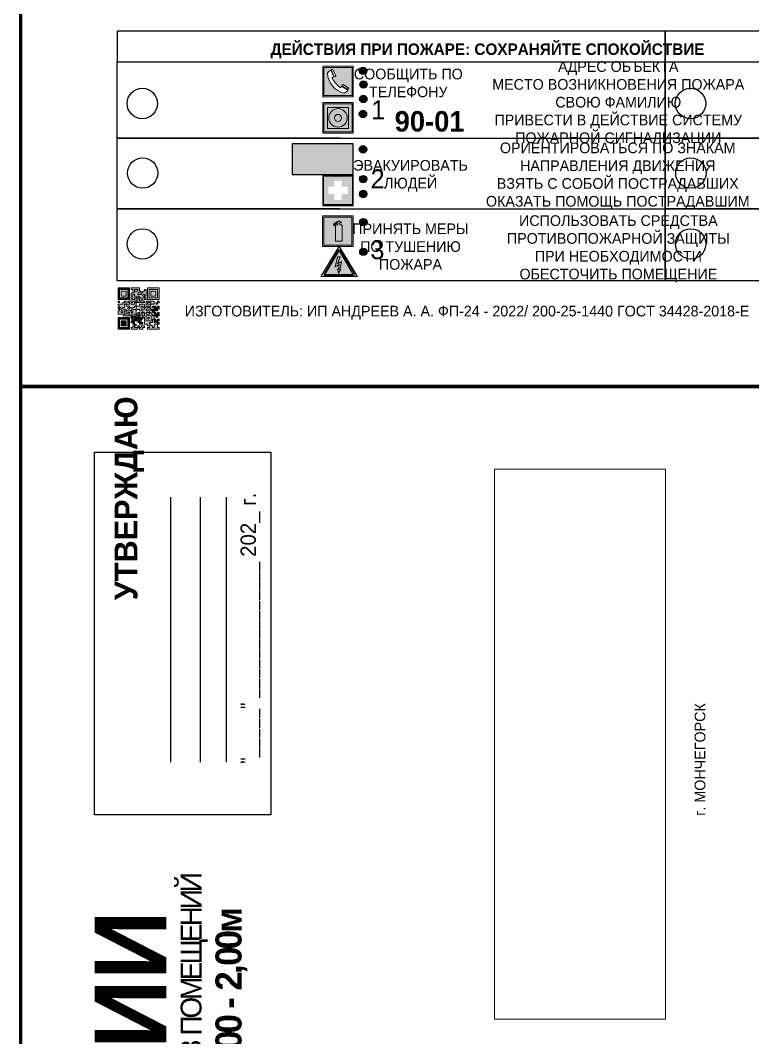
# Model space of a CAD drawing. Header units: millimetres. Extents: x 13114 to 67229, y 22859 to 38520.
# Drawn here: x 24049.7 to 24241.7, y 25289.4 to 25556 of the extents above; entities that cross this region are included whole.
import ezdxf

# ---------------------------------------------------------------- set-up
doc = ezdxf.new("R2010")
doc.units = ezdxf.units.MM
doc.styles.add('обычный', font='arial.ttf')
picture_1 = doc.add_image_def('image1.jpg', size_in_pixel=(337, 105))

# ---------------------------------------------------------------- blocks, each defined once
blk = doc.blocks.new('A$C3E6D3DDE')
at = {"lineweight": 5}
h = blk.add_hatch(color=40, dxfattribs=at)
h.paths.add_polyline_path([(24.1, 1.45), (16.46, -11.35), (31.74, -11.35)])
h.paths.add_polyline_path([(24.09, -0.46), (30.03, -10.41), (18.14, -10.41)], flags=16)
h.paths.add_polyline_path([(24.54, -3.08), (23.41, -6.02), (25.13, -5.01), (24.33, -8.5), (24.82, -8.27), (23.79, -9.86), (23.4, -8.04), (23.8, -8.43), (24.04, -6.29), (22.39, -7.25), (23.44, -3.08)], flags=0)
h = blk.add_hatch(color=256, dxfattribs=at)
h.paths.add_polyline_path([(24.37, 0.03, 0.567511), (23.82, 0.03), (17.59, -10.4, 0.582454), (17.86, -10.88), (30.32, -10.88, 0.582149), (30.6, -10.4)])
h.paths.add_polyline_path([(24.09, -0.46), (18.14, -10.41), (30.03, -10.41)], flags=16)
h.paths.add_polyline_path([(24.54, -3.08), (23.41, -6.02), (25.13, -5.01), (24.33, -8.5), (24.82, -8.27), (23.79, -9.86), (23.4, -8.04), (23.8, -8.43), (24.04, -6.29), (22.39, -7.25), (23.44, -3.08)], flags=0)
h = blk.add_hatch(color=40, dxfattribs=at)
h.paths.add_polyline_path([(24.09, -0.46), (18.14, -10.41), (30.03, -10.41)])
h.paths.add_polyline_path([(24.82, -8.27), (23.79, -9.86), (23.4, -8.04), (23.8, -8.43), (24.04, -6.29), (22.39, -7.25), (23.44, -3.08), (24.54, -3.08), (23.41, -6.02), (25.13, -5.01), (24.33, -8.5)], flags=16)
at = {"color": 40, "lineweight": 5}
for p, q in [((16.46, -11.35), (24.1, 1.45)), ((24.1, 1.45), (31.74, -11.35))]:
    blk.add_line(p, q, dxfattribs=at)
at = {"lineweight": 5}
for p, q in [((17.59, -10.4), (23.82, 0.03)), ((24.37, 0.03), (30.6, -10.4)), ((18.14, -10.41), (24.09, -0.46)), ((23.44, -3.08), (22.39, -7.25)), ((23.41, -6.02), (24.54, -3.08)), ((24.54, -3.08), (23.44, -3.08)), ((24.09, -0.46), (30.03, -10.41)), ((22.39, -7.25), (24.04, -6.29)), ((23.8, -8.43), (23.4, -8.04)), ((23.4, -8.04), (23.79, -9.86)), ((25.13, -5.01), (23.41, -6.02)), ((23.79, -9.86), (24.82, -8.27)), ((24.04, -6.29), (23.8, -8.43)), ((24.33, -8.5), (25.13, -5.01)), ((24.82, -8.27), (24.33, -8.5)), ((17.86, -10.88), (30.32, -10.88)), ((18.14, -10.41), (30.03, -10.41))]:
    blk.add_line(p, q, dxfattribs=at)
at = {"color": 50, "lineweight": 5}
blk.add_line((31.74, -11.35), (16.46, -11.35), dxfattribs=at)
blk = doc.blocks.new('QR')
at = {"lineweight": 0}
h = blk.add_hatch(color=256, dxfattribs=at)
h.dxf.hatch_style = 1
h.paths.add_polyline_path([(9241.16, 2687.38), (9242.01, 2687.38), (9242.01, 2687.83), (9241.59, 2687.83), (9241.59, 2688.68), (9239.45, 2688.68), (9239.45, 2688.25), (9239.86, 2688.25), (9239.86, 2687.83), (9240.29, 2687.83), (9240.29, 2688.25), (9241.16, 2688.25), (9241.16, 2687.83), (9240.29, 2687.83), (9240.29, 2687.38), (9239.45, 2687.38), (9239.45, 2685.22), (9238.57, 2685.22), (9238.57, 2684.8), (9239.02, 2684.8), (9239.02, 2684.37), (9238.13, 2684.37), (9238.13, 2683.92), (9239.02, 2683.92), (9239.02, 2683.5), (9239.44, 2683.5), (9239.44, 2682.64), (9239.87, 2682.64), (9239.87, 2682.18), (9239.44, 2682.18), (9239.44, 2682.64), (9238.13, 2682.64), (9238.13, 2681.76), (9237.71, 2681.76), (9237.71, 2682.64), (9238.13, 2682.64), (9238.13, 2683.07), (9237.27, 2683.07), (9237.27, 2683.51), (9237.71, 2683.51), (9237.71, 2684.37), (9238.13, 2684.37), (9238.13, 2685.22), (9237.71, 2685.22), (9237.71, 2684.8), (9237.28, 2684.8), (9237.28, 2684.38), (9235.98, 2684.38), (9235.98, 2683.92), (9236.4, 2683.92), (9236.4, 2683.49), (9236.84, 2683.49), (9236.84, 2683.07), (9236.4, 2683.07), (9236.4, 2682.64), (9235.98, 2682.64), (9235.98, 2681.76), (9237.29, 2681.76), (9237.29, 2681.33), (9239.43, 2681.33), (9239.43, 2681.76), (9240.74, 2681.76), (9240.74, 2683.05), (9239.87, 2683.05), (9239.87, 2683.5), (9240.29, 2683.5), (9240.29, 2683.91), (9240.74, 2683.91), (9240.74, 2684.81), (9240.29, 2684.81), (9240.29, 2684.79), (9240.29, 2684.37), (9239.45, 2684.37), (9239.45, 2684.8), (9239.87, 2684.8), (9239.87, 2685.21), (9240.74, 2685.21), (9240.74, 2686.1), (9240.29, 2686.1), (9240.29, 2685.64), (9239.86, 2685.64), (9239.86, 2686.95), (9240.29, 2686.95), (9240.29, 2686.52), (9240.74, 2686.52), (9240.74, 2686.1), (9241.16, 2686.1), (9241.16, 2686.53), (9241.59, 2686.53), (9241.59, 2686.1), (9242.02, 2686.1), (9242.02, 2685.21), (9241.59, 2685.21), (9241.59, 2686.1), (9241.16, 2686.1), (9241.16, 2685.21), (9240.74, 2685.21), (9240.74, 2684.81), (9242.89, 2684.81), (9242.89, 2685.22), (9242.47, 2685.22), (9242.47, 2686.11), (9242.89, 2686.11), (9242.89, 2686.52), (9242.46, 2686.52), (9242.46, 2686.95), (9242.89, 2686.95), (9242.89, 2686.52), (9243.32, 2686.52), (9243.32, 2688.26), (9242.9, 2688.26), (9242.9, 2687.83), (9242.47, 2687.83), (9242.47, 2687.38), (9242.01, 2687.38), (9242.01, 2686.94), (9241.16, 2686.94)])
h.paths.add_polyline_path([(9239.02, 2682.18), (9239.02, 2681.76), (9238.54, 2681.76), (9238.54, 2682.18)], flags=16)
h.paths.add_polyline_path([(9237.27, 2682.65), (9237.27, 2682.19), (9236.83, 2682.19), (9236.83, 2682.65)], flags=16)
h = blk.add_hatch(color=256, dxfattribs=at)
h.dxf.hatch_style = 1
h.paths.add_polyline_path([(9238.15, 2687.83), (9236.83, 2687.83), (9236.83, 2686.52), (9238.15, 2686.52)], flags=0)
h.paths.add_polyline_path([(9239.01, 2685.65), (9239.01, 2688.68), (9235.98, 2688.68), (9235.98, 2685.65)])
h.paths.add_polyline_path([(9236.41, 2686.1), (9236.41, 2688.26), (9238.56, 2688.26), (9238.56, 2686.1)], flags=16)
h.paths.add_polyline_path([(9236.83, 2686.52), (9236.83, 2687.83), (9238.15, 2687.83), (9238.15, 2686.52)], flags=0)
h = blk.add_hatch(color=256, dxfattribs=at)
h.dxf.hatch_style = 1
h.paths.add_polyline_path([(9238.15, 2686.52), (9238.15, 2687.83), (9236.83, 2687.83), (9236.83, 2686.52)])
h.paths.add_polyline_path([(9245.91, 2686.52), (9245.91, 2687.83), (9244.59, 2687.83), (9244.59, 2686.52)], flags=0)
h.paths.add_polyline_path([(9246.77, 2685.65), (9246.77, 2688.68), (9243.74, 2688.68), (9243.74, 2685.65)])
h.paths.add_polyline_path([(9244.17, 2686.1), (9244.17, 2688.26), (9246.32, 2688.26), (9246.32, 2686.1)], flags=16)
h.paths.add_polyline_path([(9244.59, 2686.52), (9244.59, 2687.83), (9245.91, 2687.83), (9245.91, 2686.52)], flags=0)
h = blk.add_hatch(color=256, dxfattribs=at)
h.dxf.hatch_style = 1
h.paths.add_polyline_path([(9243.32, 2686.11), (9242.89, 2686.11), (9242.89, 2685.64), (9243.32, 2685.64)])
h.paths.add_polyline_path([(9239.02, 2683.07), (9239.02, 2683.5), (9238.56, 2683.5), (9238.56, 2683.07)])
h.paths.add_polyline_path([(9236.4, 2684.8), (9236.4, 2685.22), (9235.98, 2685.22), (9235.98, 2684.8)])
h.paths.add_polyline_path([(9236.4, 2683.07), (9236.4, 2683.49), (9235.98, 2683.49), (9235.98, 2683.07)])
h = blk.add_hatch(color=256, dxfattribs=at)
h.dxf.hatch_style = 1
h.paths.add_polyline_path([(9240.75, 2681.76), (9240.75, 2681.35), (9241.17, 2681.35), (9241.17, 2681.76)])
h.paths.add_polyline_path([(9241.6, 2682.18), (9241.17, 2682.18), (9241.17, 2681.76), (9241.6, 2681.76)])
h.paths.add_polyline_path([(9242.47, 2681.34), (9242.47, 2682.19), (9242.02, 2682.19), (9242.02, 2681.76), (9241.6, 2681.76), (9241.6, 2681.34)])
h.paths.add_polyline_path([(9239.87, 2678.3), (9239.44, 2678.3), (9239.44, 2677.89), (9241.17, 2677.89), (9241.17, 2678.3), (9240.28, 2678.3), (9240.28, 2678.73), (9239.87, 2678.73)])
h.paths.add_polyline_path([(9240.75, 2678.73), (9240.75, 2679.19), (9240.28, 2679.19), (9240.28, 2678.73)])
h.paths.add_polyline_path([(9241.6, 2678.73), (9241.17, 2678.73), (9241.17, 2678.3), (9241.6, 2678.3)])
h.paths.add_polyline_path([(9242.02, 2678.3), (9241.6, 2678.3), (9241.6, 2677.89), (9242.48, 2677.89), (9242.48, 2678.31), (9242.9, 2678.31), (9242.9, 2678.73), (9242.02, 2678.73)])
h.paths.add_polyline_path([(9246.36, 2684.37), (9246.36, 2684.79), (9245.93, 2684.79), (9245.93, 2684.37)])
h.paths.add_polyline_path([(9246.78, 2685.2), (9246.36, 2685.2), (9246.36, 2684.79), (9246.78, 2684.79)])
h.paths.add_polyline_path([(9245.91, 2687.83), (9244.59, 2687.83), (9244.59, 2686.52), (9245.91, 2686.52)])
h = blk.add_hatch(color=256, dxfattribs=at)
h.dxf.hatch_style = 1
h.paths.add_polyline_path([(9243.32, 2682.64), (9243.32, 2683.07), (9244.62, 2683.07), (9244.62, 2684.37), (9243.74, 2684.37), (9243.74, 2684.8), (9244.62, 2684.8), (9244.62, 2684.37), (9245.48, 2684.37), (9245.48, 2685.22), (9243.32, 2685.22), (9243.32, 2683.5), (9242.89, 2683.5), (9242.89, 2683.06), (9242.01, 2683.06), (9242.01, 2683.91), (9242.47, 2683.91), (9242.47, 2683.5), (9242.89, 2683.5), (9242.89, 2684.38), (9241.59, 2684.38), (9241.59, 2683.91), (9240.74, 2683.91), (9240.74, 2683.05), (9241.59, 2683.05), (9241.59, 2682.64), (9242.47, 2682.64), (9242.47, 2682.19), (9242.91, 2682.19), (9242.91, 2681.34), (9242.48, 2681.34), (9242.48, 2680.91), (9242.91, 2680.91), (9242.91, 2679.17), (9243.75, 2679.17), (9243.75, 2678.73), (9244.2, 2678.73), (9244.2, 2678.3), (9243.75, 2678.3), (9243.75, 2677.88), (9246.78, 2677.88), (9246.78, 2678.3), (9246.35, 2678.3), (9246.35, 2679.19), (9245.48, 2679.19), (9245.48, 2678.31), (9245.05, 2678.31), (9245.05, 2678.73), (9244.62, 2678.73), (9244.62, 2679.19), (9244.2, 2679.19), (9244.2, 2679.61), (9245.05, 2679.61), (9245.05, 2680.46), (9245.48, 2680.46), (9245.48, 2681.34), (9245.04, 2681.34), (9245.04, 2681.76), (9244.63, 2681.76), (9244.63, 2682.19), (9244.21, 2682.19), (9244.21, 2681.76), (9243.32, 2681.76), (9243.32, 2682.19), (9244.21, 2682.19), (9244.21, 2682.64)])
h.paths.add_polyline_path([(9243.75, 2683.49), (9243.75, 2683.92), (9244.21, 2683.92), (9244.21, 2683.49)], flags=16)
h.paths.add_polyline_path([(9243.32, 2681.34), (9244.63, 2681.34), (9244.63, 2680.04), (9243.32, 2680.04)], flags=16)
h.paths.add_polyline_path([(9243.76, 2680.89), (9244.18, 2680.89), (9244.18, 2680.48), (9243.76, 2680.48)], flags=0)
h = blk.add_hatch(color=256, dxfattribs=at)
h.dxf.hatch_style = 1
h.paths.add_polyline_path([(9246.36, 2683.07), (9246.78, 2683.07), (9246.78, 2683.92), (9246.36, 2683.92), (9246.36, 2683.49), (9245.92, 2683.49), (9245.92, 2683.92), (9245.06, 2683.92), (9245.06, 2683.49), (9245.48, 2683.49), (9245.48, 2683.07), (9244.62, 2683.07), (9244.62, 2682.65), (9245.05, 2682.65), (9245.05, 2682.18), (9245.48, 2682.18), (9245.48, 2682.65), (9246.36, 2682.65)])
h.paths.add_polyline_path([(9246.78, 2682.18), (9246.36, 2682.18), (9246.36, 2681.75), (9245.92, 2681.75), (9245.92, 2682.18), (9245.48, 2682.18), (9245.48, 2681.34), (9245.48, 2681.34), (9245.94, 2681.34), (9245.94, 2680.91), (9246.36, 2680.91), (9246.36, 2681.34), (9246.78, 2681.34)])
h = blk.add_hatch(color=256, dxfattribs=at)
h.dxf.hatch_style = 1
h.paths.add_polyline_path([(9235.98, 2680.9), (9235.98, 2677.86), (9239.02, 2677.86), (9239.02, 2680.9)])
h.paths.add_polyline_path([(9238.57, 2680.48), (9238.57, 2678.32), (9236.41, 2678.32), (9236.41, 2680.48)], flags=16)
h.paths.add_polyline_path([(9238.15, 2680.05), (9238.15, 2678.74), (9236.83, 2678.74), (9236.83, 2680.05)], flags=0)
h = blk.add_hatch(color=256, dxfattribs=at)
h.dxf.hatch_style = 1
h.paths.add_polyline_path([(9242.02, 2680.46), (9242.48, 2680.46), (9242.48, 2680.91), (9241.58, 2680.91), (9241.58, 2681.35), (9241.17, 2681.35), (9241.17, 2680.91), (9240.75, 2680.91), (9240.75, 2681.33), (9239.43, 2681.33), (9239.43, 2680.46), (9239.86, 2680.46), (9239.86, 2680.92), (9240.3, 2680.92), (9240.3, 2680.46), (9239.86, 2680.46), (9239.86, 2680.04), (9239.44, 2680.04), (9239.44, 2679.62), (9239.86, 2679.62), (9239.86, 2679.19), (9240.29, 2679.19), (9240.29, 2680.03), (9241.18, 2680.03), (9241.18, 2680.47), (9241.6, 2680.47), (9241.6, 2680.03), (9241.18, 2680.03), (9241.18, 2679.61), (9241.6, 2679.61), (9241.6, 2679.19), (9242.47, 2679.19), (9242.47, 2679.6), (9242.02, 2679.6)])
h = blk.add_hatch(color=256, dxfattribs=at)
h.dxf.hatch_style = 1
h.paths.add_polyline_path([(9244.18, 2680.48), (9244.18, 2680.89), (9243.76, 2680.89), (9243.76, 2680.48)])
h = blk.add_hatch(color=256, dxfattribs=at)
h.dxf.hatch_style = 1
h.paths.add_polyline_path([(9245.93, 2680.04), (9245.93, 2680.46), (9245.48, 2680.46), (9245.48, 2679.62), (9246.35, 2679.62), (9246.35, 2680.04)])
h.paths.add_polyline_path([(9246.78, 2680.04), (9246.78, 2680.46), (9246.35, 2680.46), (9246.35, 2680.04)])
h.paths.add_polyline_path([(9246.78, 2679.18), (9246.78, 2679.62), (9246.35, 2679.62), (9246.35, 2679.18)])
h = blk.add_hatch(color=256, dxfattribs=at)
h.dxf.hatch_style = 1
h.paths.add_polyline_path([(9238.15, 2680.05), (9236.83, 2680.05), (9236.83, 2678.74), (9238.15, 2678.74)])
for points in [[(9237.71, 2685.22), (9238.13, 2685.22), (9238.13, 2684.37), (9237.71, 2684.37), (9237.71, 2683.51), (9237.27, 2683.51), (9237.27, 2683.07), (9238.13, 2683.07), (9238.13, 2682.64), (9237.71, 2682.64), (9237.71, 2681.76), (9238.13, 2681.76), (9238.13, 2682.64), (9239.44, 2682.64), (9239.44, 2683.5), (9239.02, 2683.5), (9239.02, 2683.07), (9238.56, 2683.07), (9238.56, 2683.5), (9239.02, 2683.5), (9239.02, 2683.92), (9238.13, 2683.92), (9238.13, 2684.37), (9239.02, 2684.37), (9239.02, 2684.8), (9238.57, 2684.8), (9238.57, 2685.22), (9239.45, 2685.22), (9239.45, 2687.38), (9240.29, 2687.38), (9240.29, 2687.83), (9239.86, 2687.83), (9239.86, 2688.25), (9239.45, 2688.25), (9239.45, 2688.68), (9241.59, 2688.68), (9241.59, 2687.83), (9242.01, 2687.83), (9242.01, 2687.38), (9242.47, 2687.38), (9242.47, 2687.83), (9242.9, 2687.83), (9242.9, 2688.26), (9243.32, 2688.26), (9243.32, 2686.52), (9242.89, 2686.52), (9242.89, 2686.11), (9243.32, 2686.11), (9243.32, 2685.64), (9242.89, 2685.64), (9242.89, 2686.11), (9242.47, 2686.11), (9242.47, 2685.22), (9242.89, 2685.22), (9242.89, 2684.81), (9240.74, 2684.81), (9240.74, 2683.91), (9241.59, 2683.91), (9241.59, 2684.38), (9242.89, 2684.38), (9242.89, 2683.5), (9242.47, 2683.5), (9242.47, 2683.91), (9242.01, 2683.91), (9242.01, 2683.06), (9242.89, 2683.06), (9242.89, 2683.5), (9243.32, 2683.5), (9243.32, 2685.22), (9245.48, 2685.22), (9245.48, 2684.37), (9244.62, 2684.37), (9244.62, 2683.07), (9245.48, 2683.07), (9245.48, 2683.49), (9245.06, 2683.49), (9245.06, 2683.92), (9245.92, 2683.92), (9245.92, 2683.49), (9246.36, 2683.49), (9246.36, 2683.92), (9246.78, 2683.92), (9246.78, 2683.07), (9246.36, 2683.07), (9246.36, 2682.65), (9245.48, 2682.65), (9245.48, 2682.18), (9245.92, 2682.18), (9245.92, 2681.75), (9246.36, 2681.75), (9246.36, 2682.18), (9246.78, 2682.18), (9246.78, 2681.34), (9246.36, 2681.34), (9246.36, 2680.91), (9245.94, 2680.91), (9245.94, 2681.34), (9245.48, 2681.34), (9245.48, 2680.46), (9245.93, 2680.46), (9245.93, 2680.04), (9246.35, 2680.04), (9246.35, 2680.46), (9246.78, 2680.46), (9246.78, 2680.04), (9246.78, 2680.04), (9246.35, 2680.04), (9246.35, 2679.62), (9246.78, 2679.62), (9246.78, 2679.18), (9246.35, 2679.18), (9246.35, 2678.3), (9246.78, 2678.3), (9246.78, 2677.88), (9243.75, 2677.88), (9243.75, 2678.3), (9244.2, 2678.3), (9244.2, 2678.73), (9243.75, 2678.73), (9243.75, 2679.17), (9242.91, 2679.17), (9242.91, 2680.91), (9242.48, 2680.91), (9242.48, 2680.46), (9242.02, 2680.46), (9242.02, 2679.6), (9242.47, 2679.6), (9242.47, 2679.19), (9241.6, 2679.19), (9241.6, 2679.61), (9241.18, 2679.61), (9241.18, 2680.03), (9240.29, 2680.03), (9240.29, 2679.19), (9240.75, 2679.19), (9240.75, 2678.73), (9240.28, 2678.73), (9240.28, 2678.3), (9241.17, 2678.3), (9241.17, 2678.73), (9241.6, 2678.73), (9241.6, 2678.3), (9242.02, 2678.3), (9242.02, 2678.73), (9242.9, 2678.73), (9242.9, 2678.31), (9242.48, 2678.31), (9242.48, 2677.89), (9241.6, 2677.89), (9241.6, 2678.3), (9241.17, 2678.3), (9241.17, 2677.89), (9239.44, 2677.89), (9239.44, 2678.3), (9239.87, 2678.3), (9239.87, 2678.73), (9240.28, 2678.73), (9240.28, 2679.19), (9240.29, 2679.19), (9239.86, 2679.19), (9239.86, 2679.62), (9239.44, 2679.62), (9239.44, 2680.04), (9239.86, 2680.04), (9239.86, 2680.46), (9239.43, 2680.46), (9239.43, 2681.33), (9237.29, 2681.33), (9237.29, 2681.76), (9235.98, 2681.76), (9235.98, 2682.64), (9236.4, 2682.64), (9236.4, 2683.07), (9235.98, 2683.07), (9235.98, 2683.49), (9236.4, 2683.49), (9236.4, 2683.92), (9235.98, 2683.92), (9235.98, 2684.38), (9237.28, 2684.38), (9237.28, 2684.8), (9237.71, 2684.8), (9237.71, 2685.22), (9237.92, 2685.22)], [(9240.74, 2686.1), (9240.74, 2686.52), (9240.29, 2686.52), (9240.29, 2686.95), (9239.86, 2686.95), (9239.86, 2685.64), (9240.29, 2685.64), (9240.29, 2686.1), (9240.74, 2686.1), (9240.74, 2686.52)], [(9240.74, 2683.05), (9240.74, 2681.76), (9239.43, 2681.76), (9239.43, 2681.33), (9240.75, 2681.33), (9240.75, 2681.35), (9240.75, 2680.91), (9241.17, 2680.91), (9241.17, 2681.35), (9241.58, 2681.35), (9241.58, 2680.91), (9242.48, 2680.91), (9242.48, 2681.34), (9242.91, 2681.34), (9242.91, 2682.19), (9242.47, 2682.19), (9242.47, 2682.64), (9241.59, 2682.64), (9241.59, 2683.05), (9240.74, 2683.05)], [(9240.74, 2685.21), (9239.87, 2685.21), (9239.87, 2684.8), (9239.45, 2684.8), (9239.45, 2684.37), (9240.29, 2684.37), (9240.29, 2684.79), (9240.29, 2684.81), (9240.74, 2684.81), (9240.74, 2685.21), (9239.87, 2685.21)], [(9240.74, 2683.91), (9240.29, 2683.91), (9240.29, 2683.5), (9239.87, 2683.5), (9239.87, 2683.05), (9240.74, 2683.05), (9240.74, 2683.91)], [(9244.62, 2683.07), (9243.32, 2683.07), (9243.32, 2682.64), (9244.21, 2682.64), (9244.21, 2682.19), (9243.32, 2682.19), (9243.32, 2681.76), (9244.21, 2681.76), (9244.21, 2682.19), (9244.63, 2682.19), (9244.63, 2681.76), (9245.04, 2681.76), (9245.04, 2681.34), (9245.48, 2681.34)], [(9244.62, 2684.37), (9244.62, 2684.8), (9243.74, 2684.8), (9243.74, 2684.37), (9244.62, 2684.37)], [(9245.48, 2682.18), (9245.05, 2682.18), (9245.05, 2682.65), (9244.62, 2682.65), (9244.62, 2683.07)], [(9239.86, 2680.46), (9239.86, 2680.92), (9240.3, 2680.92), (9240.3, 2680.46), (9239.86, 2680.46)], [(9241.6, 2681.76), (9242.02, 2681.76), (9242.02, 2682.19), (9242.47, 2682.19), (9242.47, 2681.34), (9241.6, 2681.34), (9241.6, 2681.76)], [(9245.48, 2680.46), (9245.05, 2680.46), (9245.05, 2679.61), (9244.2, 2679.61), (9244.2, 2679.19), (9244.62, 2679.19), (9244.62, 2678.73), (9245.05, 2678.73), (9245.05, 2678.31), (9245.48, 2678.31), (9245.48, 2679.19), (9246.35, 2679.19), (9246.35, 2679.07)], [(9245.48, 2682.18), (9245.48, 2681.34)], [(9246.35, 2679.62), (9245.48, 2679.62), (9245.48, 2680.46)], [(9245.48, 2680.46), (9245.48, 2679.62), (9246.35, 2679.62), (9246.35, 2680.04), (9245.93, 2680.04), (9245.93, 2680.46), (9245.48, 2680.46), (9245.48, 2679.62)], [(9246.35, 2679.62), (9246.35, 2679.18)]]:
    blk.add_lwpolyline(points, dxfattribs=at)
for points in [[(9235.98, 2685.65), (9239.01, 2685.65), (9239.01, 2688.68), (9235.98, 2688.68)], [(9236.41, 2688.26), (9238.56, 2688.26), (9238.56, 2686.1), (9236.41, 2686.1)], [(9240.29, 2687.83), (9241.16, 2687.83), (9241.16, 2688.25), (9240.29, 2688.25)], [(9240.29, 2688.25), (9241.16, 2688.25), (9241.16, 2687.83), (9240.29, 2687.83)], [(9243.74, 2685.65), (9246.77, 2685.65), (9246.77, 2688.68), (9243.74, 2688.68)], [(9244.17, 2688.26), (9246.32, 2688.26), (9246.32, 2686.1), (9244.17, 2686.1)], [(9236.83, 2687.83), (9238.15, 2687.83), (9238.15, 2686.52), (9236.83, 2686.52)], [(9241.16, 2686.1), (9240.74, 2686.1), (9240.74, 2685.21), (9241.16, 2685.21)], [(9242.01, 2687.38), (9241.16, 2687.38), (9241.16, 2686.94), (9242.01, 2686.94)], [(9241.16, 2687.38), (9242.01, 2687.38), (9242.01, 2686.94), (9241.16, 2686.94)], [(9241.16, 2686.53), (9241.59, 2686.53), (9241.59, 2686.1), (9241.16, 2686.1)], [(9241.59, 2686.1), (9242.02, 2686.1), (9242.02, 2685.21), (9241.59, 2685.21)], [(9242.89, 2686.52), (9242.46, 2686.52), (9242.46, 2686.95), (9242.89, 2686.95)], [(9244.59, 2687.83), (9245.91, 2687.83), (9245.91, 2686.52), (9244.59, 2686.52)], [(9235.98, 2684.8), (9236.4, 2684.8), (9236.4, 2685.22), (9235.98, 2685.22)], [(9236.4, 2683.07), (9236.84, 2683.07), (9236.84, 2683.49), (9236.4, 2683.49)], [(9243.75, 2683.92), (9244.21, 2683.92), (9244.21, 2683.49), (9243.75, 2683.49)], [(9245.93, 2684.79), (9246.36, 2684.79), (9246.36, 2684.37), (9245.93, 2684.37)], [(9246.36, 2685.2), (9246.78, 2685.2), (9246.78, 2684.79), (9246.36, 2684.79)], [(9235.98, 2677.86), (9239.02, 2677.86), (9239.02, 2680.9), (9235.98, 2680.9)], [(9236.41, 2680.48), (9238.57, 2680.48), (9238.57, 2678.32), (9236.41, 2678.32)], [(9236.83, 2682.19), (9237.27, 2682.19), (9237.27, 2682.65), (9236.83, 2682.65)], [(9238.54, 2682.18), (9239.02, 2682.18), (9239.02, 2681.76), (9238.54, 2681.76)], [(9239.44, 2682.64), (9239.87, 2682.64), (9239.87, 2682.18), (9239.44, 2682.18)], [(9240.75, 2681.76), (9241.17, 2681.76), (9241.17, 2681.35), (9240.75, 2681.35)], [(9241.17, 2682.18), (9241.6, 2682.18), (9241.6, 2681.76), (9241.17, 2681.76)], [(9241.18, 2680.03), (9241.6, 2680.03), (9241.6, 2680.47), (9241.18, 2680.47)], [(9243.32, 2680.04), (9244.63, 2680.04), (9244.63, 2681.34), (9243.32, 2681.34)], [(9243.76, 2680.89), (9244.18, 2680.89), (9244.18, 2680.48), (9243.76, 2680.48)], [(9236.83, 2680.05), (9238.15, 2680.05), (9238.15, 2678.74), (9236.83, 2678.74)]]:
    blk.add_lwpolyline(points, close=True, dxfattribs=at)
blk = doc.blocks.new('A$C456E1F9C')
at = {"lineweight": 5}
h = blk.add_hatch(color=242, dxfattribs=at)
h.paths.add_polyline_path([(0.51, -1.47), (0.51, -13.26), (12.29, -13.26), (12.29, -1.47)])
h.paths.add_polyline_path([(5.42, -4.95, -0.254479), (4.78, -5.4), (3.52, -2.53, -0.209735), (4.23, -2.4)], flags=16)
h.paths.add_polyline_path([(8.53, -8.6), (10.87, -10.17), (10.54, -10.76), (8.03, -9.13, -0.192251)], flags=16)
h.paths.add_polyline_path([(4.61, -5.49, 0.005518), (3.87, -5.72, 0.128647), (7.49, -10.01, 0.00809), (7.83, -9.33), (10.47, -10.97, -0.16736), (8.99, -12.25, -0.327862), (1.95, -3.95, -0.166952), (3.36, -2.62)], flags=16)
at = {"color": 242, "lineweight": 5}
for p, q in [((0, -13.77), (0, -0.97)), ((12.8, -0.97), (0, -0.97)), ((4.61, -5.49), (3.36, -2.62)), ((3.52, -2.53), (4.78, -5.4)), ((4.23, -2.4), (5.42, -4.95)), ((12.8, -13.77), (12.8, -0.97)), ((7.83, -9.33), (10.47, -10.97)), ((8.03, -9.13), (10.54, -10.76)), ((10.81, -10.12), (8.53, -8.6)), ((10.54, -10.76), (10.8, -10.3)), ((10.8, -10.3), (10.81, -10.12)), ((0, -13.77), (12.8, -13.77))]:
    blk.add_line(p, q, dxfattribs=at)
blk.add_lwpolyline([(0.51, -1.47), (12.29, -1.47), (12.29, -13.26), (0.51, -13.26)], close=True, dxfattribs=at)
for centre, radius, start, end in [((4.59, -5.34), 2.99, 114.2845, 152.1974), ((11.12, -3.31), 9.19, 183.9915, 256.6009), ((4.02, -3.27), 0.891, 76.3284, 123.7092), ((14.98, -39.1), 35.17, 107.1487, 108.4135), ((13.86, -0.94), 11.08, 205.5536, 234.8762), ((4.68, -4.59), 0.824, 276.9621, 334.0723), ((-13.31, 0.8), 23.44, 332.5487, 334.4027), ((8.94, -9.5), 0.989, 114.4092, 157.9388), ((7.87, -9.46), 3, 291.9291, 329.9329)]:
    blk.add_arc(centre, radius, start, end, dxfattribs=at)
blk = doc.blocks.new('A$C54414219')
at = {"true_color": 0xffffff}
h = blk.add_hatch(color=7, dxfattribs=at)
h.paths.add_polyline_path([(2.39, -9.45), (2.39, -18.3), (11.23, -18.3), (11.23, -9.45)], flags=0)
h.paths.add_polyline_path([(10.71, -13.87, -1), (2.92, -13.87, -1)], flags=0)
h.paths.add_polyline_path([(8.3, -13.87, -1), (5.33, -13.87, -1)], flags=0)
h.paths.add_polyline_path([(0.41, -7.47), (0.41, -20.27), (13.21, -20.27), (13.21, -7.47)])
h.paths.add_polyline_path([(0.92, -19.77), (12.71, -19.77), (12.71, -7.98), (0.92, -7.98)], flags=16)
h.paths.add_polyline_path([(11.23, -9.45), (11.23, -18.3), (2.39, -18.3), (2.39, -9.45)], flags=0)
at = {"lineweight": 5}
h = blk.add_hatch(color=242, dxfattribs=at)
h.paths.add_polyline_path([(12.71, -7.98), (0.92, -7.98), (0.92, -19.77), (12.71, -19.77)])
h.paths.add_polyline_path([(11.23, -18.3), (2.39, -18.3), (2.39, -9.45), (11.23, -9.45)], flags=16)
h.paths.add_polyline_path([(10.71, -13.87, -1), (2.92, -13.87, -1)], flags=0)
h.paths.add_polyline_path([(8.3, -13.87, -1), (5.33, -13.87, -1)], flags=0)
at = {"true_color": 0xffffff}
h = blk.add_hatch(color=7, dxfattribs=at)
h.paths.add_polyline_path([(2.39, -9.45), (2.39, -18.3), (11.23, -18.3), (11.23, -9.45)])
h.paths.add_polyline_path([(10.71, -13.87, -1), (2.92, -13.87, -1)], flags=16)
h.paths.add_polyline_path([(8.3, -13.87, -1), (5.33, -13.87, -1)], flags=0)
at = {"lineweight": 5}
h = blk.add_hatch(color=242, dxfattribs=at)
h.paths.add_polyline_path([(2.92, -13.87, 1), (10.71, -13.87, 1)])
h.paths.add_polyline_path([(8.3, -13.87, -1), (5.33, -13.87, -1)], flags=16)
at = {"color": 242, "lineweight": 5}
for p, q in [((0.41, -20.27), (0.41, -7.47)), ((0.41, -7.47), (13.21, -7.47)), ((0.41, -7.47), (13.21, -7.47)), ((13.21, -20.27), (13.21, -7.47)), ((0.41, -20.27), (13.21, -20.27))]:
    blk.add_line(p, q, dxfattribs=at)
for points in [[(0.92, -7.98), (12.71, -7.98), (12.71, -19.77), (0.92, -19.77)], [(2.39, -9.45), (11.23, -9.45), (11.23, -18.3), (2.39, -18.3)]]:
    blk.add_lwpolyline(points, close=True, dxfattribs=at)
for radius in [3.89, 1.49]:
    blk.add_circle((6.81, -13.87), radius, dxfattribs=at)
blk = doc.blocks.new('A$C32E8229D')
at = {"true_color": 0xffffff}
blk.add_hatch(color=7, dxfattribs=at).paths.add_polyline_path([(0, 0), (0, -8), (16, -8), (16, 0)])
h = blk.add_hatch(color=126)
h.paths.add_polyline_path([(0.2, -0.2), (15.8, -0.2), (15.8, -7.8), (0.2, -7.8)])
h.paths.add_polyline_path([(13.49, -2.05), (12.08, -2.05), (11.37, -2.63, 0.162397), (11.29, -2.84), (11.29, -3.63), (10.35, -3.63), (10.35, -4.05), (11.68, -4.05), (11.68, -3.48), (12.26, -4.28), (11.29, -5.1), (11.29, -6.78), (11.85, -6.78), (11.85, -5.44), (12.8, -4.64), (12.8, -5.94), (14.46, -5.94), (14.46, -5.39), (13.45, -5.39), (13.45, -3.97), (12.46, -2.59), (13.15, -2.59), (13.69, -3.34), (14.18, -3)], flags=16)
h.paths.add_polyline_path([(10.74, -1.82, 1), (11.8, -1.82, 1)], flags=16)
h.paths.add_polyline_path([(9.39, -3.59), (5.99, -3.59), (6.56, -3.03), (5.91, -3.03), (5.1, -3.83), (5.91, -4.64), (6.56, -4.64), (5.99, -4.09), (9.39, -4.09)], flags=16)
h.paths.add_polyline_path([(4.29, -1.08), (1.72, -1.08), (1.72, -6.6), (4.29, -6.6)], flags=16)
at = {"color": 126}
blk.add_lwpolyline([(16, -8), (0, -8), (0, 0), (16, 0)], close=True, dxfattribs=at)
blk = doc.blocks.new('A$C18900ED3')
h = blk.add_hatch(color=126)
h.paths.add_polyline_path([(-0.18, -0.18), (-7.02, -0.18), (-7.02, -7.02), (-0.18, -7.02)])
h.paths.add_polyline_path([(-5.89, -4.46), (-5.89, -2.77), (-4.46, -2.77), (-4.46, -1.31), (-2.77, -1.31), (-2.77, -2.77), (-1.33, -2.77), (-1.33, -4.46), (-2.77, -4.46), (-2.77, -5.89), (-4.46, -5.89), (-4.46, -4.46)], flags=16)
at = {"color": 126}
for p, q in [((-7.2, 0), (-7.2, -7.2)), ((0, 0), (-7.2, 0)), ((0, -7.2), (0, 0)), ((-7.02, -7.02), (-7.02, -0.18)), ((-7.02, -0.18), (-0.18, -0.18)), ((-0.18, -0.18), (-0.18, -7.02)), ((-7.2, -7.2), (0, -7.2)), ((-0.18, -7.02), (-7.02, -7.02))]:
    blk.add_line(p, q, dxfattribs=at)
blk = doc.blocks.new('A$C3AD82952')
at = {"true_color": 0xf5f5ff}
h = blk.add_hatch(color=7, dxfattribs=at)
h.dxf.hatch_style = 1
h.paths.add_polyline_path([(8.21, 8.73, 0.414214), (7.89, 9.05), (7.22, 9.05), (7.22, 9.92), (7.59, 9.92, 1), (7.57, 10.36), (7.22, 10.36), (7.22, 10.6), (6.43, 10.6), (6.43, 10.36), (6.01, 10.36), (4.74, 9.59), (4.74, 8.69), (4.98, 8.73), (4.98, 9.26), (6.12, 9.91), (6.43, 9.91), (6.43, 9.05), (5.76, 9.05, 0.414214), (5.44, 8.73), (5.44, 2.2), (8.21, 2.2)], flags=0)
h.paths.add_polyline_path([(12.8, 12.8), (0, 12.8), (0, 0), (12.8, 0)])
h.paths.add_polyline_path([(0.51, 12.29), (12.29, 12.29), (12.29, 0.51), (0.51, 0.51)], flags=16)
h.paths.add_polyline_path([(4.74, 9.59), (6.01, 10.36), (6.43, 10.36), (6.43, 10.6), (7.22, 10.6), (7.22, 10.36), (7.59, 10.36, -0.94586), (7.59, 9.92), (7.22, 9.92), (7.22, 9.05), (7.89, 9.05, -0.414214), (8.21, 8.73), (8.21, 2.2), (5.44, 2.2), (5.44, 8.73, -0.414214), (5.76, 9.05), (6.43, 9.05), (6.43, 9.91), (6.12, 9.91), (4.98, 9.26), (4.98, 8.73), (4.74, 8.69)], flags=0)
h = blk.add_hatch(color=242)
h.dxf.hatch_style = 1
h.paths.add_polyline_path([(12.29, 12.29), (0.51, 12.29), (0.51, 0.51), (12.29, 0.51)])
h.paths.add_polyline_path([(4.74, 8.69), (4.74, 9.59), (6.01, 10.36), (6.43, 10.36), (6.43, 10.6), (7.22, 10.6), (7.22, 10.36), (7.59, 10.36, -0.94586), (7.59, 9.92), (7.22, 9.92), (7.22, 9.05), (7.89, 9.05, -0.414214), (8.21, 8.73), (8.21, 2.2), (5.44, 2.2), (5.44, 8.73, -0.414214), (5.76, 9.05), (6.43, 9.05), (6.43, 9.91), (6.12, 9.91), (4.98, 9.26), (4.98, 8.73)], flags=16)
h = blk.add_hatch(color=7, dxfattribs=at)
h.dxf.hatch_style = 1
h.paths.add_polyline_path([(8.21, 8.73, 0.414214), (7.89, 9.05), (7.22, 9.05), (7.22, 9.92), (7.59, 9.92, 1), (7.57, 10.36), (7.22, 10.36), (7.22, 10.6), (6.43, 10.6), (6.43, 10.36), (6.01, 10.36), (4.74, 9.59), (4.74, 8.69), (4.98, 8.73), (4.98, 9.26), (6.12, 9.91), (6.43, 9.91), (6.43, 9.05), (5.76, 9.05, 0.414214), (5.44, 8.73), (5.44, 2.2), (8.21, 2.2)])
at = {"color": 242, "lineweight": 5}
for p, q in [((0, 0), (0, 12.8)), ((0, 12.8), (12.8, 12.8)), ((6.01, 10.36), (4.74, 9.59)), ((4.74, 9.59), (4.74, 8.69)), ((4.74, 8.69), (4.98, 8.73)), ((4.98, 9.26), (6.12, 9.91)), ((4.98, 8.73), (4.98, 9.26)), ((5.44, 2.2), (5.44, 8.73)), ((5.76, 9.05), (6.43, 9.05)), ((6.01, 10.36), (6.43, 10.36)), ((6.12, 9.91), (6.43, 9.91)), ((7.22, 10.6), (6.43, 10.6)), ((6.43, 10.6), (6.43, 10.36)), ((6.43, 9.91), (6.43, 9.05)), ((7.22, 10.36), (7.22, 10.6)), ((7.59, 10.36), (7.22, 10.36)), ((7.22, 9.05), (7.22, 9.92)), ((7.59, 9.92), (7.22, 9.92)), ((7.89, 9.05), (7.22, 9.05)), ((8.21, 2.2), (8.21, 8.73)), ((12.8, 0), (12.8, 12.8)), ((0, 0), (12.8, 0)), ((5.44, 2.2), (8.21, 2.2))]:
    blk.add_line(p, q, dxfattribs=at)
blk.add_lwpolyline([(0.51, 12.29), (12.29, 12.29), (12.29, 0.51), (0.51, 0.51)], close=True, dxfattribs=at)
for centre, radius, start, end in [((5.76, 8.73), 0.32, 90, 180), ((7.58, 10.14), 0.223, 273.1875, 86.8125), ((7.89, 8.73), 0.32, 0, 90)]:
    blk.add_arc(centre, radius, start, end, dxfattribs=at)

msp = doc.modelspace()

# ---------------------------------------------------------------- hatches: boundary and pattern name
at = {"lineweight": 0}
h = msp.add_hatch(color=256, dxfattribs=at)
h.dxf.hatch_style = 1
h.paths.add_polyline_path([(24138.57, 25542.81, 1), (24140.5, 25542.81, 1)])
h = msp.add_hatch(color=256, dxfattribs=at)
h.dxf.hatch_style = 1
h.paths.add_polyline_path([(24138.67, 25539.22, 1), (24140.6, 25539.22, 1)])
h = msp.add_hatch(color=256, dxfattribs=at)
h.dxf.hatch_style = 1
h.paths.add_polyline_path([(24138.63, 25535.41, 1), (24140.57, 25535.41, 1)])
h = msp.add_hatch(color=256, dxfattribs=at)
h.dxf.hatch_style = 1
h.paths.add_polyline_path([(24138.55, 25531.48, 1), (24140.48, 25531.48, 1)])
h = msp.add_hatch(color=256, dxfattribs=at)
h.dxf.hatch_style = 1
h.paths.add_polyline_path([(24138.56, 25522.22, 1), (24140.5, 25522.22, 1)])
h = msp.add_hatch(color=256, dxfattribs=at)
h.dxf.hatch_style = 1
h.paths.add_polyline_path([(24138.6, 25514.43, 1), (24140.54, 25514.43, 1)])
h = msp.add_hatch(color=256, dxfattribs=at)
h.dxf.hatch_style = 1
h.paths.add_polyline_path([(24138.6, 25510.53, 1), (24140.53, 25510.53, 1)])
h = msp.add_hatch(color=256, dxfattribs=at)
h.dxf.hatch_style = 1
h.paths.add_polyline_path([(24138.66, 25503.11, 1), (24140.59, 25503.11, 1)])
h = msp.add_hatch(color=256, dxfattribs=at)
h.dxf.hatch_style = 1
h.paths.add_polyline_path([(24138.66, 25495.34, 1), (24140.59, 25495.34, 1)])

# ---------------------------------------------------------------- linework, layer by layer
at = {"color": 6, "lineweight": 100}
for points in [[(24049.66, 25460.01), (24649.66, 25460.01), (24649.66, 25855.01), (24049.66, 25855.01)], [(24049.66, 25065.01), (24649.66, 25065.01), (24649.66, 25460.01), (24049.66, 25460.01)]]:
    msp.add_lwpolyline(points, close=True, dxfattribs=at)
for points in [[(24075.02, 25545.16), (24218.79, 25545.16), (24218.79, 25553.21), (24075.02, 25553.21)], [(24218.79, 25545.16), (24362.56, 25545.16), (24362.56, 25553.21), (24218.79, 25553.21)], [(24075.02, 25545.16), (24218.79, 25545.16), (24218.79, 25487.76), (24075.02, 25487.76)], [(24218.79, 25545.16), (24362.56, 25545.16), (24362.56, 25487.76), (24218.79, 25487.76)], [(24069.12, 25347.79), (24069.12, 25442.8), (24115.33, 25442.8), (24115.33, 25347.79)]]:
    msp.add_lwpolyline(points, close=True)
for points in [[(24133.44, 25525.17), (24075.02, 25525.17), (24218.79, 25525.17)], [(24277.21, 25525.17), (24218.79, 25525.17), (24362.56, 25525.17)], [(24133.44, 25506.59), (24075.02, 25506.59), (24218.79, 25506.59)], [(24277.21, 25506.59), (24218.79, 25506.59), (24362.56, 25506.59)], [(24089.17, 25361.55), (24089.17, 25431.07)], [(24096.93, 25361.55), (24096.93, 25431.07)], [(24103.72, 25361.55), (24103.72, 25431.07)]]:
    msp.add_lwpolyline(points)
for centre, radius in [((24139.53, 25542.81), 0.966), ((24139.64, 25539.22), 0.966), ((24081.65, 25534.24), 3.98), ((24225.42, 25534.24), 3.98), ((24139.6, 25535.41), 0.966), ((24139.52, 25531.48), 0.966), ((24139.53, 25522.22), 0.966), ((24081.74, 25516.01), 3.98), ((24225.51, 25516.01), 3.98), ((24139.57, 25514.43), 0.966), ((24139.56, 25510.53), 0.966), ((24139.62, 25503.11), 0.966), ((24081.68, 25497.43), 3.98), ((24225.45, 25497.43), 3.98), ((24139.63, 25495.34), 0.966)]:
    msp.add_circle(centre, radius)

# ---------------------------------------------------------------- block references
for name, p, xscale, yscale, zscale in [('A$C456E1F9C', (24128.98, 25544.62), 0.625, 0.625, 0.625), ('A$C54414219', (24128.72, 25539.13), 0.625, 0.625, 0.625), ('A$C18900ED3', (24136.98, 25515.49), 1.111111111007631, 1.111111111007631, 1.111111111007631), ('A$C3AD82952', (24128.93, 25496.76), 0.625, 0.625, 0.625), ('A$C3E6D3DDE', (24118.22, 25495.95), 0.625, 0.625, 0.625)]:
    msp.add_blockref(name, p, dxfattribs=dict(xscale=xscale, yscale=yscale, zscale=zscale))
at = {"xscale": -1}
msp.add_blockref('A$C32E8229D', (24136.98, 25523.64), dxfattribs=at)
at = {"color": 22, "lineweight": 100, "true_color": 0xbb1e10}
msp.add_blockref('QR', (14839.3, 22797.23), dxfattribs=at)

# ---------------------------------------------------------------- texts
at = {"lineweight": 0, "attachment_point": 5, "style": 'обычный'}
for s, insert, char_height, width in [('{\\fProxima Nova Rg|b1|i0|c204|p2;ДЕЙСТВИЯ ПРИ ПОЖАРЕ: СОХРАНЯЙТЕ СПОКОЙСТВИЕ\\H1.6644x; }', (24172.19, 25548.04), 3, 175.1736), ('{\\fProxima Nova Rg|b0|i0|c204|p2;СООБЩИТЬ ПО \\PТЕЛЕФОНУ}', (24151.41, 25539.61), 2.8, 126.6484), ('\\pi-8.4,l8.4,t8.4;{\\fProxima Nova Rg|b0|i0|c204|p2;АДРЕС ОБЪЕКТА\\PМЕСТО ВОЗНИКНОВЕНИЯ ПОЖАРА \\PСВОЮ ФАМИЛИЮ\\PПРИВЕСТИ В ДЕЙСТВИЕ СИСТЕМУ \\PПОЖАРНОЙ СИГНАЛИЗАЦИИ}', (24206.48, 25534.18), 2.8, 126.6484), ('{\\fProxima Nova Rg|b0|i0|c204|p2;1\\H1.1667x; }', (24143.51, 25532.55), 5, 126.6484), ('{\\fProxima Nova Rg|b1|i0|c204|p2;\\H1.0714x;90-01\\fProxima Nova Rg|b0|i0|c204|p2;\\H0.93331x; \\H1.3449x; }', (24156.99, 25529.53), 5, 126.6484), ('\\pi-8.4,l8.4,t8.4;{\\fProxima Nova Rg|b0|i0|c204|p2;ОРИЕНТИРОВАТЬСЯ ПО ЗНАКАМ \\PНАПРАВЛЕНИЯ ДВИЖЕНИЯ\\PВЗЯТЬ С СОБОЙ ПОСТРАДАВШИХ\\PОКАЗАТЬ ПОМОЩЬ ПОСТРАДАВШИМ}', (24206.34, 25515.2), 2.8, 126.6484), ('{\\fProxima Nova Rg|b0|i0|c204|p2;ЭВАКУИРОВАТЬ \\PЛЮДЕЙ}', (24152.01, 25515.29), 2.8, 126.6484), ('{\\fProxima Nova Rg|b0|i0|c204|p2;2\\H1.1967x; }', (24143.36, 25514.47), 5, 126.6484), ('{\\fProxima Nova Rg|b0|i0|c204|p2;ПРИНЯТЬ МЕРЫ \\PПО ТУШЕНИЮ \\PПОЖАРА}', (24151.98, 25496.71), 2.8, 126.6484), ('\\pi-8.4,l8.4,t8.4;{\\fProxima Nova Rg|b0|i0|c204|p2;ИСПОЛЬЗОВАТЬ СРЕДСТВА \\PПРОТИВОПОЖАРНОЙ ЗАЩИТЫ \\PПРИ НЕОБХОДИМОСТИ \\PОБЕСТОЧИТЬ ПОМЕЩЕНИЕ}', (24206.5, 25496.13), 2.8, 126.6484), ('{\\fProxima Nova Rg|b0|i0|c204|p2;3\\H1.1967x; }', (24143.3, 25495.89), 5, 126.6484), ('\\pi-8.4,l8.4,t8.4;{\\fProxima Nova Rg|b0|i0|c204|p2;ИЗГОТОВИТЕЛЬ: ИП АНДРЕЕВ А. А.\\fProxima Nova Rg|b0|i0|c0|p2; \\fProxima Nova Rg|b0|i0|c204|p2;ФП-24 - 2022/ 200-25-1440 ГОСТ 34428-2018-Е\\H1.2266x; }', (24166.81, 25479.42), 2.8, 191.3484)]:
    msp.add_mtext(s, dxfattribs=dict(at, insert=insert, char_height=char_height, width=width))
at = {"lineweight": 0, "rotation": 90, "style": 'обычный'}
for s, insert, char_height, width, attachment_point in [('\\pi-18,l18,t18;{\\fProxima Nova Rg|b1|i0|c204|p2;УТВЕРЖДАЮ\\H1.1997x; }', (24078.24, 25430.74), 6, 126.6484, 5), ('{\\fArial Narrow|b0|i0|c204|p34;"_____" ______________ \\fProxima Nova Rg|b0|i0|c204|p2;202_ г. }', (24110, 25396.7), 4, 78.6503, 5), ('\\pi-8.4,l8.4,t8.4;{\\fProxima Nova Rg|b0|i0|c204|p2;г. МОНЧЕГОРСК\\H1.1997x; }', (24227.93, 25362.27), 2.8, 126.6484, 5), ('{\\fProxima Nova Rg|b1|i0|c204|p2;ПЛАН ЭВАКУАЦИИ}', (24069.17, 25085.69), 18.81, 422.276, 1)]:
    msp.add_mtext(s, dxfattribs=dict(at, insert=insert, char_height=char_height, width=width, attachment_point=attachment_point))
at = {"color": 0, "lineweight": 0, "insert": (24091.56, 25214.42), "char_height": 6.84, "width": 384.0795, "attachment_point": 5, "rotation": 90, "style": 'обычный'}
msp.add_mtext('{\\fArial Black|b1|i0|c204|p34;\\H2x;\\T0.85;  \\fArial Narrow|b0|i0|c204|p34;\\H0.8x;\\W0.9;\\P\\fProxima Nova Rg|b0|i0|c204|p2;\\H0.5x;\\W1;\\C256;ПРИ ПОЖАРЕ  ИЛИ ДРУГИХ ЧРЕЗВЫЧАЙНЫХ СИТУАЦИЯХ  ИЗ ПОМЕЩЕНИЙ \\fProxima Nova Rg|b1|i0|c204|p2;\\H1.25x;\\PЦЭО: ВОДОГРЕЙНОЙ КОТЕЛЬНОЙ КПО отм. 0,00 - 2,00м}', dxfattribs=at)

# ---------------------------------------------------------------- pictures from other files: only their frames are drawn
at = {"color": 7, "lineweight": 0, "true_color": 0xf5f5ff}
image = msp.add_image(picture_1, insert=(24218.9, 25294.19), size_in_units=(144.19, 44.92), rotation=90, dxfattribs=at)
image.dxf.flags = 7

doc.saveas('drawing.dxf')
